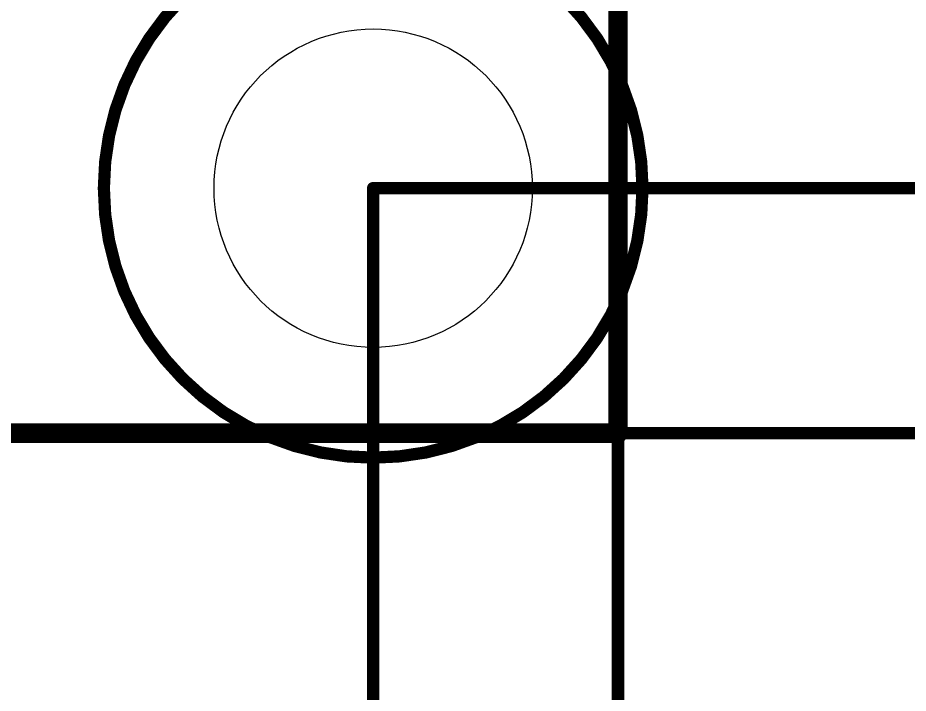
# Model space of a CAD drawing. Extents: x -29.2 to 57.4, y -24.7 to 35.4.
# Drawn here: x 19.17 to 28.41, y -2.7 to 4.31 of the extents above; entities that cross this region are included whole.
import ezdxf

# ---------------------------------------------------------------- set-up
doc = ezdxf.new("R2010")
doc.units = 0
for name, color, linetype in [('1', 12, 'CONTINUOUS'), ('16', 132, 'CONTINUOUS'), ('20', 31, 'CONTINUOUS'), ('23', 53, 'CONTINUOUS'), ('39', 12, 'CONTINUOUS'), ('47', 253, 'CONTINUOUS')]:
    doc.layers.add(name, color=color, linetype=linetype)

msp = doc.modelspace()

# ---------------------------------------------------------------- linework, layer by layer
at = {"layer": '1', "const_width": 0.2032}
for points in [[(25.4, 0), (25.4, 25.4)], [(0, 0), (25.4, 0)]]:
    msp.add_lwpolyline(points, dxfattribs=at)
at = {"layer": '1', "const_width": 0.1016}
for points in [[(25.4, -0.0508, 1), (25.4, 0.0508)], [(25.3492, 0, 1), (25.4508, 0)]]:
    msp.add_lwpolyline(points, format="xyb", dxfattribs=at)
at = {"layer": '16', "const_width": 0.2032}
for points in [[(25.4, 0), (25.4, 25.4)], [(0, 0), (25.4, 0)]]:
    msp.add_lwpolyline(points, dxfattribs=at)
at = {"layer": '16', "const_width": 0.1016}
for points in [[(25.4, -0.0508, 1), (25.4, 0.0508)], [(25.3492, 0, 1), (25.4508, 0)]]:
    msp.add_lwpolyline(points, format="xyb", dxfattribs=at)
at = {"layer": '20', "const_width": 0.2032}
for points in [[(25.4, 0), (25.4, 25.4)], [(0, 0), (25.4, 0)]]:
    msp.add_lwpolyline(points, dxfattribs=at)
at = {"layer": '20', "const_width": 0.1016}
for points in [[(25.4, -0.0508, 1), (25.4, 0.0508)], [(25.3492, 0, 1), (25.4508, 0)]]:
    msp.add_lwpolyline(points, format="xyb", dxfattribs=at)
at = {"layer": '20'}
msp.add_circle((22.86, 2.54), 1.651, dxfattribs=at)
at = {"layer": '23'}
msp.add_point((22.86, 2.54), dxfattribs=at)
at = {"layer": '39', "const_width": 0.127}
msp.add_lwpolyline([(22.86, -0.254, 1), (22.86, 5.334, 1), (22.86, -0.254)], format="xyb", dxfattribs=at)
at = {"layer": '47', "const_width": 0.13}
for points in [[(22.86, 2.54), (22.86, -7.03)], [(22.86, 2.54), (36.24, 2.54)], [(25.4, 2.54), (25.4, -7.03)], [(22.86, 0), (36.24, 0)], [(25.4, 0), (25.4, -10.84)]]:
    msp.add_lwpolyline(points, dxfattribs=at)
at = {"layer": '47', "const_width": 0.065}
for points in [[(22.8925, 2.54, 1), (22.8275, 2.54)], [(22.86, 2.5725, 1), (22.86, 2.5075)], [(25.4325, 2.54, 1), (25.3675, 2.54)], [(22.86, 0.0325, 1), (22.86, -0.0325)], [(25.4325, 0, 1), (25.3675, 0)]]:
    msp.add_lwpolyline(points, format="xyb", dxfattribs=at)

doc.saveas('drawing.dxf')
